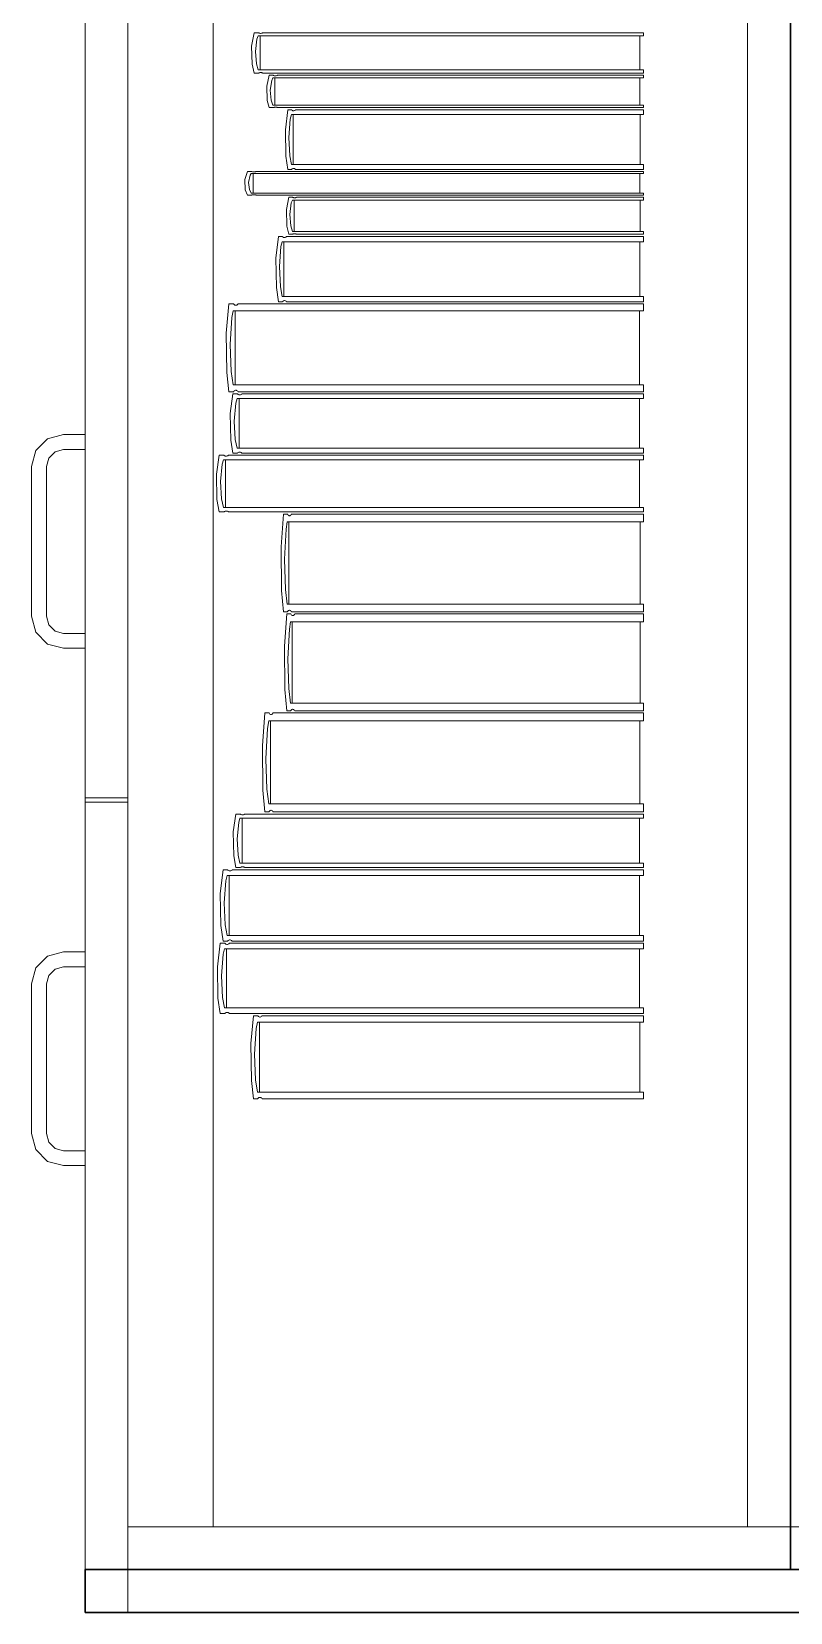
# Model space of a CAD drawing. Header units: inches. Extents: x -38 to 5698, y -33 to 92.
# Drawn here: x 299.331 to 299.686, y 12.807 to 13.547 of the extents above; entities that cross this region are included whole.
import ezdxf

# ---------------------------------------------------------------- set-up
doc = ezdxf.new("R2010")
doc.units = ezdxf.units.IN
doc.header["$MEASUREMENT"] = 0
doc.set_wipeout_variables(frame=1)
doc.linetypes.add('Wipeout_Contour', pattern=[1, 0, -1])
doc.layers.add('Interior - Mobiliario', color=7, linetype='Continuous')

msp = doc.modelspace()

# ---------------------------------------------------------------- linework, layer by layer
at = {"layer": 'Interior - Mobiliario', "color": 175, "linetype": 'Continuous', "lineweight": 13}
for p, q in [((299.37628, 12.82729), (299.37628, 14.28729)), ((299.68628, 14.28729), (299.68628, 12.82729)), ((299.68628, 12.82729), (299.68628, 14.28729)), ((299.37628, 12.84729), (299.37628, 14.26729)), ((299.41628, 14.26729), (299.41628, 12.84729)), ((299.66628, 12.84729), (299.66628, 14.26729)), ((299.35628, 13.54729), (299.35628, 13.18829)), ((299.37628, 13.54729), (299.37628, 13.18829)), ((299.43422, 13.53998), (299.43545, 13.54629)), ((299.43545, 13.54629), (299.43743, 13.54629)), ((299.43673, 13.54334), (299.43597, 13.53753)), ((299.43727, 13.54478), (299.43673, 13.54334)), ((299.61763, 13.54478), (299.43727, 13.54478)), ((299.43743, 13.54629), (299.43758, 13.54619)), ((299.43758, 13.54619), (299.43781, 13.54608)), ((299.43781, 13.54608), (299.43807, 13.54601)), ((299.43807, 13.54601), (299.43833, 13.54598)), ((299.43818, 13.52886), (299.43818, 13.54478)), ((299.43833, 13.54598), (299.4386, 13.54598)), ((299.4386, 13.54598), (299.43886, 13.54603)), ((299.43886, 13.54603), (299.43911, 13.54611)), ((299.43911, 13.54611), (299.43934, 13.54622)), ((299.43934, 13.54622), (299.43944, 13.54629)), ((299.43944, 13.54629), (299.61763, 13.54629)), ((299.61581, 13.54478), (299.61581, 13.52886)), ((299.61763, 13.54629), (299.61763, 13.54478)), ((299.43445, 13.5315), (299.43422, 13.53998)), ((299.43597, 13.53753), (299.43643, 13.5317)), ((299.43545, 13.52735), (299.43445, 13.5315)), ((299.43743, 13.52735), (299.43545, 13.52735)), ((299.43643, 13.5317), (299.43727, 13.52886)), ((299.43727, 13.52886), (299.61763, 13.52886)), ((299.43753, 13.52742), (299.43743, 13.52735)), ((299.43776, 13.52754), (299.43753, 13.52742)), ((299.43801, 13.52762), (299.43776, 13.52754)), ((299.43827, 13.52766), (299.43801, 13.52762)), ((299.43854, 13.52767), (299.43827, 13.52766)), ((299.4388, 13.52763), (299.43854, 13.52767)), ((299.43906, 13.52756), (299.4388, 13.52763)), ((299.43929, 13.52745), (299.43906, 13.52756)), ((299.43944, 13.52735), (299.43929, 13.52745)), ((299.61763, 13.52735), (299.43944, 13.52735)), ((299.44129, 13.5213), (299.44246, 13.52635)), ((299.44246, 13.52635), (299.44437, 13.52635)), ((299.44437, 13.52635), (299.44451, 13.52627)), ((299.44451, 13.52627), (299.44474, 13.52618)), ((299.44474, 13.52618), (299.44498, 13.52612)), ((299.44498, 13.52612), (299.44524, 13.5261)), ((299.44524, 13.5261), (299.4455, 13.5261)), ((299.4455, 13.5261), (299.44575, 13.52613)), ((299.44575, 13.52613), (299.44599, 13.5262)), ((299.44599, 13.5262), (299.44621, 13.52629)), ((299.44621, 13.52629), (299.44631, 13.52635)), ((299.44631, 13.52635), (299.61763, 13.52635)), ((299.61763, 13.52886), (299.61763, 13.52735)), ((299.61763, 13.52635), (299.61763, 13.52514)), ((299.44151, 13.51454), (299.44129, 13.5213)), ((299.4437, 13.52399), (299.44296, 13.51935)), ((299.44296, 13.51935), (299.44341, 13.5147)), ((299.44421, 13.52514), (299.4437, 13.52399)), ((299.61763, 13.52514), (299.44421, 13.52514)), ((299.44509, 13.51243), (299.44509, 13.52514)), ((299.61588, 13.52514), (299.61588, 13.51243)), ((299.44246, 13.51122), (299.44151, 13.51454)), ((299.44437, 13.51122), (299.44246, 13.51122)), ((299.44341, 13.5147), (299.44421, 13.51243)), ((299.44421, 13.51243), (299.61763, 13.51243)), ((299.44446, 13.51128), (299.44437, 13.51122)), ((299.44469, 13.51137), (299.44446, 13.51128)), ((299.44493, 13.51144), (299.44469, 13.51137)), ((299.44518, 13.51147), (299.44493, 13.51144)), ((299.44544, 13.51147), (299.44518, 13.51147)), ((299.44569, 13.51145), (299.44544, 13.51147)), ((299.44594, 13.51139), (299.44569, 13.51145)), ((299.44616, 13.5113), (299.44594, 13.51139)), ((299.44631, 13.51122), (299.44616, 13.5113)), ((299.61763, 13.51122), (299.44631, 13.51122)), ((299.61763, 13.51243), (299.61763, 13.51122)), ((299.45003, 13.50092), (299.45115, 13.51022)), ((299.45115, 13.51022), (299.45296, 13.51022)), ((299.45232, 13.50588), (299.45162, 13.49733)), ((299.45281, 13.50799), (299.45232, 13.50588)), ((299.61763, 13.50799), (299.45281, 13.50799)), ((299.45296, 13.51022), (299.45309, 13.51007)), ((299.45309, 13.51007), (299.45331, 13.50991)), ((299.45331, 13.50991), (299.45354, 13.50981)), ((299.45354, 13.50981), (299.45378, 13.50976)), ((299.45364, 13.48457), (299.45364, 13.50799)), ((299.45378, 13.50976), (299.45403, 13.50976)), ((299.45403, 13.50976), (299.45427, 13.50983)), ((299.45427, 13.50983), (299.4545, 13.50994)), ((299.4545, 13.50994), (299.45471, 13.51011)), ((299.45471, 13.51011), (299.4548, 13.51022)), ((299.4548, 13.51022), (299.61763, 13.51022)), ((299.61596, 13.50799), (299.61596, 13.48457)), ((299.61763, 13.51022), (299.61763, 13.50799)), ((299.45024, 13.48846), (299.45003, 13.50092)), ((299.45162, 13.49733), (299.45205, 13.48875)), ((299.45205, 13.48875), (299.45281, 13.48457)), ((299.43098, 13.47767), (299.43223, 13.48134)), ((299.43223, 13.48134), (299.43424, 13.48134)), ((299.43424, 13.48134), (299.43439, 13.48128)), ((299.43439, 13.48128), (299.43463, 13.48122)), ((299.43463, 13.48122), (299.43489, 13.48118)), ((299.43489, 13.48118), (299.43516, 13.48116)), ((299.43516, 13.48116), (299.43544, 13.48116)), ((299.43544, 13.48116), (299.4357, 13.48119)), ((299.4357, 13.48119), (299.43596, 13.48123)), ((299.43596, 13.48123), (299.43619, 13.4813)), ((299.43619, 13.4813), (299.43629, 13.48134)), ((299.43629, 13.48134), (299.61763, 13.48134)), ((299.45115, 13.48234), (299.45024, 13.48846)), ((299.45296, 13.48234), (299.45115, 13.48234)), ((299.45281, 13.48457), (299.61763, 13.48457)), ((299.45305, 13.48245), (299.45296, 13.48234)), ((299.45326, 13.48262), (299.45305, 13.48245)), ((299.45349, 13.48274), (299.45326, 13.48262)), ((299.45373, 13.4828), (299.45349, 13.48274)), ((299.45397, 13.48281), (299.45373, 13.4828)), ((299.45422, 13.48276), (299.45397, 13.48281)), ((299.45445, 13.48265), (299.45422, 13.48276)), ((299.45466, 13.48249), (299.45445, 13.48265)), ((299.4548, 13.48234), (299.45466, 13.48249)), ((299.61763, 13.48234), (299.4548, 13.48234)), ((299.61763, 13.48457), (299.61763, 13.48234)), ((299.61763, 13.48134), (299.61763, 13.48046)), ((299.43121, 13.47274), (299.43098, 13.47767)), ((299.43353, 13.47963), (299.43276, 13.47625)), ((299.43276, 13.47625), (299.43323, 13.47286)), ((299.43408, 13.48046), (299.43353, 13.47963)), ((299.61763, 13.48046), (299.43408, 13.48046)), ((299.43501, 13.47121), (299.43501, 13.48046)), ((299.61577, 13.48046), (299.61577, 13.47121)), ((299.43223, 13.47033), (299.43121, 13.47274)), ((299.43424, 13.47033), (299.43223, 13.47033)), ((299.43323, 13.47286), (299.43408, 13.47121)), ((299.43408, 13.47121), (299.61763, 13.47121)), ((299.43434, 13.47037), (299.43424, 13.47033)), ((299.43458, 13.47044), (299.43434, 13.47037)), ((299.43483, 13.47048), (299.43458, 13.47044)), ((299.4351, 13.47051), (299.43483, 13.47048)), ((299.43537, 13.47051), (299.4351, 13.47051)), ((299.43564, 13.47049), (299.43537, 13.47051)), ((299.4359, 13.47045), (299.43564, 13.47049)), ((299.43614, 13.47039), (299.4359, 13.47045)), ((299.43629, 13.47033), (299.43614, 13.47039)), ((299.61763, 13.47033), (299.43629, 13.47033)), ((299.45049, 13.46354), (299.45161, 13.46933)), ((299.45161, 13.46933), (299.45341, 13.46933)), ((299.45278, 13.46662), (299.45208, 13.4613)), ((299.45327, 13.46794), (299.45278, 13.46662)), ((299.61763, 13.46794), (299.45327, 13.46794)), ((299.45341, 13.46933), (299.45355, 13.46924)), ((299.45355, 13.46924), (299.45376, 13.46914)), ((299.45376, 13.46914), (299.454, 13.46907)), ((299.454, 13.46907), (299.45424, 13.46904)), ((299.4541, 13.45336), (299.4541, 13.46794)), ((299.45424, 13.46904), (299.45448, 13.46904)), ((299.45448, 13.46904), (299.45472, 13.46908)), ((299.45472, 13.46908), (299.45495, 13.46916)), ((299.45495, 13.46916), (299.45516, 13.46926)), ((299.45516, 13.46926), (299.45525, 13.46933)), ((299.45525, 13.46933), (299.61763, 13.46933)), ((299.61597, 13.46794), (299.61597, 13.45336)), ((299.61763, 13.47121), (299.61763, 13.47033)), ((299.61763, 13.46933), (299.61763, 13.46794)), ((299.4507, 13.45577), (299.45049, 13.46354)), ((299.45208, 13.4613), (299.45251, 13.45596)), ((299.45161, 13.45197), (299.4507, 13.45577)), ((299.45341, 13.45197), (299.45161, 13.45197)), ((299.45251, 13.45596), (299.45327, 13.45336)), ((299.45327, 13.45336), (299.61763, 13.45336)), ((299.45351, 13.45203), (299.45341, 13.45197)), ((299.45372, 13.45214), (299.45351, 13.45203)), ((299.45394, 13.45221), (299.45372, 13.45214)), ((299.45418, 13.45225), (299.45394, 13.45221)), ((299.45443, 13.45226), (299.45418, 13.45225)), ((299.45467, 13.45223), (299.45443, 13.45226)), ((299.4549, 13.45216), (299.45467, 13.45223)), ((299.45512, 13.45206), (299.4549, 13.45216)), ((299.45525, 13.45197), (299.45512, 13.45206)), ((299.61763, 13.45197), (299.45525, 13.45197)), ((299.61763, 13.45336), (299.61763, 13.45197)), ((299.44559, 13.44079), (299.44674, 13.45097)), ((299.44674, 13.45097), (299.44859, 13.45097)), ((299.44794, 13.44621), (299.44722, 13.43686)), ((299.44845, 13.44853), (299.44794, 13.44621)), ((299.61763, 13.44853), (299.44845, 13.44853)), ((299.44859, 13.45097), (299.44873, 13.4508)), ((299.44873, 13.4508), (299.44896, 13.45063)), ((299.44896, 13.45063), (299.44919, 13.45051)), ((299.44919, 13.45051), (299.44944, 13.45046)), ((299.4493, 13.4229), (299.4493, 13.44853)), ((299.44944, 13.45046), (299.44969, 13.45046)), ((299.44969, 13.45046), (299.44994, 13.45053)), ((299.44994, 13.45053), (299.45018, 13.45066)), ((299.45018, 13.45066), (299.45039, 13.45085)), ((299.45039, 13.45085), (299.45049, 13.45097)), ((299.45049, 13.45097), (299.61763, 13.45097)), ((299.61592, 13.44853), (299.61592, 13.4229)), ((299.61763, 13.45097), (299.61763, 13.44853)), ((299.4458, 13.42715), (299.44559, 13.44079)), ((299.44722, 13.43686), (299.44766, 13.42747)), ((299.44674, 13.42046), (299.4458, 13.42715)), ((299.44766, 13.42747), (299.44845, 13.4229)), ((299.44845, 13.4229), (299.61763, 13.4229)), ((299.61763, 13.4229), (299.61763, 13.42046)), ((299.42233, 13.40574), (299.42363, 13.41946)), ((299.42363, 13.41946), (299.42574, 13.41946)), ((299.42557, 13.41617), (299.42499, 13.41305)), ((299.61763, 13.41617), (299.42557, 13.41617)), ((299.42574, 13.41946), (299.4259, 13.41924)), ((299.4259, 13.41924), (299.42615, 13.419)), ((299.42615, 13.419), (299.42642, 13.41885)), ((299.42642, 13.41885), (299.4267, 13.41877)), ((299.42654, 13.38161), (299.42654, 13.41617)), ((299.4267, 13.41877), (299.42699, 13.41878)), ((299.42699, 13.41878), (299.42727, 13.41887)), ((299.42727, 13.41887), (299.42753, 13.41905)), ((299.42753, 13.41905), (299.42778, 13.4193)), ((299.42778, 13.4193), (299.42789, 13.41946)), ((299.42789, 13.41946), (299.61763, 13.41946)), ((299.44859, 13.42046), (299.44674, 13.42046)), ((299.44869, 13.42058), (299.44859, 13.42046)), ((299.4489, 13.42076), (299.44869, 13.42058)), ((299.44914, 13.42089), (299.4489, 13.42076)), ((299.44939, 13.42096), (299.44914, 13.42089)), ((299.44964, 13.42097), (299.44939, 13.42096)), ((299.44989, 13.42091), (299.44964, 13.42097)), ((299.45013, 13.4208), (299.44989, 13.42091)), ((299.45035, 13.42062), (299.45013, 13.4208)), ((299.45049, 13.42046), (299.45035, 13.42062)), ((299.61763, 13.42046), (299.45049, 13.42046)), ((299.61569, 13.41617), (299.61569, 13.38161)), ((299.61763, 13.41946), (299.61763, 13.41617)), ((299.42499, 13.41305), (299.42418, 13.40044)), ((299.42257, 13.38735), (299.42233, 13.40574)), ((299.42418, 13.40044), (299.42468, 13.38777)), ((299.42363, 13.37832), (299.42257, 13.38735)), ((299.42468, 13.38777), (299.42557, 13.38161)), ((299.42574, 13.37832), (299.42363, 13.37832)), ((299.42557, 13.38161), (299.61763, 13.38161)), ((299.42584, 13.37848), (299.42574, 13.37832)), ((299.42609, 13.37873), (299.42584, 13.37848)), ((299.42636, 13.37891), (299.42609, 13.37873)), ((299.42664, 13.379), (299.42636, 13.37891)), ((299.42692, 13.37901), (299.42664, 13.379)), ((299.42721, 13.37894), (299.42692, 13.37901)), ((299.42748, 13.37878), (299.42721, 13.37894)), ((299.42773, 13.37854), (299.42748, 13.37878)), ((299.42789, 13.37832), (299.42773, 13.37854)), ((299.61763, 13.37832), (299.42789, 13.37832)), ((299.61763, 13.38161), (299.61763, 13.37832)), ((299.42418, 13.3681), (299.42547, 13.37732)), ((299.42547, 13.37732), (299.42756, 13.37732)), ((299.42682, 13.37301), (299.42602, 13.36453)), ((299.42739, 13.37511), (299.42682, 13.37301)), ((299.61763, 13.37511), (299.42739, 13.37511)), ((299.42756, 13.37732), (299.42772, 13.37718)), ((299.42772, 13.37718), (299.42797, 13.37702)), ((299.42797, 13.37702), (299.42823, 13.37691)), ((299.42823, 13.37691), (299.42851, 13.37686)), ((299.42835, 13.35187), (299.42835, 13.37511)), ((299.42851, 13.37686), (299.4288, 13.37687)), ((299.4288, 13.37687), (299.42907, 13.37693)), ((299.42907, 13.37693), (299.42934, 13.37705)), ((299.42934, 13.37705), (299.42958, 13.37722)), ((299.42958, 13.37722), (299.42969, 13.37732)), ((299.42969, 13.37732), (299.61763, 13.37732)), ((299.61571, 13.37511), (299.61571, 13.35187)), ((299.61763, 13.37732), (299.61763, 13.37511)), ((299.42442, 13.35572), (299.42418, 13.3681)), ((299.42602, 13.36453), (299.42651, 13.35601)), ((299.33329, 13.35079), (299.33878, 13.35628)), ((299.33878, 13.35628), (299.34628, 13.35829)), ((299.34628, 13.35829), (299.35628, 13.35829)), ((299.35628, 13.35829), (299.35628, 13.35129)), ((299.42547, 13.34965), (299.42442, 13.35572)), ((299.42651, 13.35601), (299.42739, 13.35187)), ((299.33128, 13.34329), (299.33329, 13.35079)), ((299.34228, 13.35022), (299.33936, 13.34729)), ((299.34628, 13.35129), (299.34228, 13.35022)), ((299.35628, 13.35129), (299.34628, 13.35129)), ((299.41772, 13.33979), (299.41905, 13.34865)), ((299.41905, 13.34865), (299.42121, 13.34865)), ((299.42121, 13.34865), (299.42137, 13.34851)), ((299.42137, 13.34851), (299.42163, 13.34836)), ((299.42163, 13.34836), (299.42191, 13.34826)), ((299.42191, 13.34826), (299.4222, 13.34821)), ((299.4222, 13.34821), (299.42249, 13.34822)), ((299.42249, 13.34822), (299.42278, 13.34828)), ((299.42278, 13.34828), (299.42305, 13.34839)), ((299.42305, 13.34839), (299.4233, 13.34855)), ((299.4233, 13.34855), (299.42341, 13.34865)), ((299.42341, 13.34865), (299.61763, 13.34865)), ((299.42756, 13.34965), (299.42547, 13.34965)), ((299.42739, 13.35187), (299.61763, 13.35187)), ((299.42767, 13.34976), (299.42756, 13.34965)), ((299.42791, 13.34993), (299.42767, 13.34976)), ((299.42817, 13.35005), (299.42791, 13.34993)), ((299.42845, 13.35011), (299.42817, 13.35005)), ((299.42873, 13.35012), (299.42845, 13.35011)), ((299.42901, 13.35007), (299.42873, 13.35012)), ((299.42928, 13.34996), (299.42901, 13.35007)), ((299.42953, 13.3498), (299.42928, 13.34996)), ((299.42969, 13.34965), (299.42953, 13.3498)), ((299.61763, 13.34965), (299.42969, 13.34965)), ((299.61763, 13.35187), (299.61763, 13.34965)), ((299.61763, 13.34865), (299.61763, 13.34653)), ((299.33128, 13.27329), (299.33128, 13.34329)), ((299.33936, 13.34729), (299.33828, 13.34329)), ((299.33828, 13.34329), (299.33828, 13.27329)), ((299.42045, 13.34451), (299.41962, 13.33637)), ((299.42104, 13.34653), (299.42045, 13.34451)), ((299.61763, 13.34653), (299.42104, 13.34653)), ((299.42203, 13.32421), (299.42203, 13.34653)), ((299.61564, 13.34653), (299.61564, 13.32421)), ((299.41797, 13.32791), (299.41772, 13.33979)), ((299.41962, 13.33637), (299.42013, 13.32819)), ((299.41905, 13.32208), (299.41797, 13.32791)), ((299.42013, 13.32819), (299.42104, 13.32421)), ((299.42121, 13.32208), (299.41905, 13.32208)), ((299.42104, 13.32421), (299.61763, 13.32421)), ((299.42132, 13.32219), (299.42121, 13.32208)), ((299.42157, 13.32235), (299.42132, 13.32219)), ((299.42185, 13.32246), (299.42157, 13.32235)), ((299.42213, 13.32252), (299.42185, 13.32246)), ((299.42243, 13.32253), (299.42213, 13.32252)), ((299.42271, 13.32248), (299.42243, 13.32253)), ((299.42299, 13.32238), (299.42271, 13.32248)), ((299.42325, 13.32223), (299.42299, 13.32238)), ((299.42341, 13.32208), (299.42325, 13.32223)), ((299.61763, 13.32208), (299.42341, 13.32208)), ((299.44801, 13.30584), (299.44914, 13.32108)), ((299.44914, 13.32108), (299.45097, 13.32108)), ((299.45097, 13.32108), (299.45111, 13.32084)), ((299.45111, 13.32084), (299.45132, 13.32058)), ((299.45132, 13.32058), (299.45156, 13.3204)), ((299.45156, 13.3204), (299.45181, 13.32032)), ((299.45181, 13.32032), (299.45205, 13.32033)), ((299.45205, 13.32033), (299.4523, 13.32044)), ((299.4523, 13.32044), (299.45253, 13.32063)), ((299.45253, 13.32063), (299.45274, 13.32091)), ((299.45274, 13.32091), (299.45283, 13.32108)), ((299.45283, 13.32108), (299.61763, 13.32108)), ((299.61763, 13.32421), (299.61763, 13.32208)), ((299.61763, 13.32108), (299.61763, 13.31743)), ((299.45032, 13.31396), (299.44962, 13.29994)), ((299.45082, 13.31743), (299.45032, 13.31396)), ((299.61763, 13.31743), (299.45082, 13.31743)), ((299.45166, 13.27902), (299.45166, 13.31743)), ((299.61594, 13.31743), (299.61594, 13.27902)), ((299.44822, 13.28539), (299.44801, 13.30584)), ((299.44962, 13.29994), (299.45005, 13.28586)), ((299.44914, 13.27536), (299.44822, 13.28539)), ((299.45005, 13.28586), (299.45082, 13.27902)), ((299.45097, 13.27536), (299.44914, 13.27536)), ((299.44958, 13.25926), (299.45071, 13.27436)), ((299.45071, 13.27436), (299.45252, 13.27436)), ((299.45082, 13.27902), (299.61763, 13.27902)), ((299.45106, 13.27553), (299.45097, 13.27536)), ((299.45128, 13.27581), (299.45106, 13.27553)), ((299.45151, 13.27601), (299.45128, 13.27581)), ((299.45175, 13.27611), (299.45151, 13.27601)), ((299.452, 13.27612), (299.45175, 13.27611)), ((299.45224, 13.27604), (299.452, 13.27612)), ((299.45248, 13.27586), (299.45224, 13.27604)), ((299.4527, 13.2756), (299.45248, 13.27586)), ((299.45252, 13.27436), (299.45266, 13.27411)), ((299.45266, 13.27411), (299.45287, 13.27386)), ((299.45283, 13.27536), (299.4527, 13.2756)), ((299.61763, 13.27536), (299.45283, 13.27536)), ((299.45407, 13.27391), (299.45428, 13.27418)), ((299.45428, 13.27418), (299.45437, 13.27436)), ((299.45437, 13.27436), (299.61763, 13.27436)), ((299.61763, 13.27902), (299.61763, 13.27536)), ((299.61763, 13.27436), (299.61763, 13.27073)), ((299.33329, 13.26579), (299.33128, 13.27329)), ((299.33828, 13.27329), (299.33936, 13.26929)), ((299.33936, 13.26929), (299.34228, 13.26637)), ((299.45188, 13.2673), (299.45118, 13.25342)), ((299.45238, 13.27073), (299.45188, 13.2673)), ((299.61763, 13.27073), (299.45238, 13.27073)), ((299.45287, 13.27386), (299.45311, 13.27368)), ((299.45311, 13.27368), (299.45335, 13.2736)), ((299.45321, 13.2327), (299.45321, 13.27073)), ((299.45335, 13.2736), (299.4536, 13.27361)), ((299.4536, 13.27361), (299.45384, 13.27371)), ((299.45384, 13.27371), (299.45407, 13.27391)), ((299.61596, 13.27073), (299.61596, 13.2327)), ((299.33878, 13.2603), (299.33329, 13.26579)), ((299.34628, 13.25829), (299.33878, 13.2603)), ((299.34228, 13.26637), (299.34628, 13.26529)), ((299.34628, 13.26529), (299.35628, 13.26529)), ((299.35628, 13.26529), (299.35628, 13.25829)), ((299.44979, 13.239), (299.44958, 13.25926)), ((299.35628, 13.25829), (299.34628, 13.25829)), ((299.45118, 13.25342), (299.45161, 13.23948)), ((299.45071, 13.22907), (299.44979, 13.239)), ((299.45161, 13.23948), (299.45238, 13.2327)), ((299.45238, 13.2327), (299.61763, 13.2327)), ((299.45305, 13.22972), (299.45282, 13.22952)), ((299.45329, 13.22982), (299.45305, 13.22972)), ((299.45354, 13.22983), (299.45329, 13.22982)), ((299.45378, 13.22975), (299.45354, 13.22983)), ((299.45402, 13.22957), (299.45378, 13.22975)), ((299.61763, 13.2327), (299.61763, 13.22907)), ((299.43924, 13.21263), (299.44043, 13.22807)), ((299.44043, 13.22807), (299.44236, 13.22807)), ((299.44221, 13.22437), (299.44168, 13.22086)), ((299.61763, 13.22437), (299.44221, 13.22437)), ((299.44236, 13.22807), (299.44251, 13.22782)), ((299.44251, 13.22782), (299.44273, 13.22756)), ((299.44273, 13.22756), (299.44298, 13.22738)), ((299.44298, 13.22738), (299.44324, 13.2273)), ((299.44309, 13.18547), (299.44309, 13.22437)), ((299.44324, 13.2273), (299.4435, 13.22731)), ((299.4435, 13.22731), (299.44376, 13.22742)), ((299.44376, 13.22742), (299.444, 13.22761)), ((299.444, 13.22761), (299.44422, 13.22789)), ((299.44422, 13.22789), (299.44432, 13.22807)), ((299.44432, 13.22807), (299.61763, 13.22807)), ((299.45252, 13.22907), (299.45071, 13.22907)), ((299.45261, 13.22925), (299.45252, 13.22907)), ((299.45282, 13.22952), (299.45261, 13.22925)), ((299.45423, 13.22932), (299.45402, 13.22957)), ((299.45437, 13.22907), (299.45423, 13.22932)), ((299.61763, 13.22907), (299.45437, 13.22907)), ((299.61586, 13.22437), (299.61586, 13.18547)), ((299.61763, 13.22807), (299.61763, 13.22437)), ((299.44168, 13.22086), (299.44094, 13.20666)), ((299.43946, 13.19192), (299.43924, 13.21263)), ((299.44094, 13.20666), (299.44139, 13.1924)), ((299.35628, 13.18829), (299.37628, 13.18829)), ((299.35628, 13.18629), (299.37628, 13.18629)), ((299.44043, 13.18176), (299.43946, 13.19192)), ((299.44139, 13.1924), (299.44221, 13.18547)), ((299.44221, 13.18547), (299.61763, 13.18547)), ((299.61763, 13.18547), (299.61763, 13.18176)), ((299.42559, 13.17241), (299.42687, 13.18076)), ((299.42687, 13.18076), (299.42894, 13.18076)), ((299.42878, 13.17876), (299.42821, 13.17686)), ((299.61763, 13.17876), (299.42878, 13.17876)), ((299.42894, 13.18076), (299.4291, 13.18063)), ((299.4291, 13.18063), (299.42935, 13.18049)), ((299.42935, 13.18049), (299.42961, 13.18039)), ((299.42961, 13.18039), (299.42989, 13.18035)), ((299.42973, 13.15771), (299.42973, 13.17876)), ((299.42989, 13.18035), (299.43017, 13.18035)), ((299.43017, 13.18035), (299.43045, 13.18041)), ((299.43045, 13.18041), (299.43071, 13.18051)), ((299.43071, 13.18051), (299.43095, 13.18067)), ((299.43095, 13.18067), (299.43106, 13.18076)), ((299.43106, 13.18076), (299.61763, 13.18076)), ((299.44236, 13.18176), (299.44043, 13.18176)), ((299.44246, 13.18194), (299.44236, 13.18176)), ((299.44268, 13.18223), (299.44246, 13.18194)), ((299.44293, 13.18242), (299.44268, 13.18223)), ((299.44318, 13.18253), (299.44293, 13.18242)), ((299.44344, 13.18254), (299.44318, 13.18253)), ((299.4437, 13.18245), (299.44344, 13.18254)), ((299.44395, 13.18228), (299.4437, 13.18245)), ((299.44418, 13.18201), (299.44395, 13.18228)), ((299.44432, 13.18176), (299.44418, 13.18201)), ((299.61763, 13.18176), (299.44432, 13.18176)), ((299.61572, 13.17876), (299.61572, 13.15771)), ((299.61763, 13.18076), (299.61763, 13.17876)), ((299.42583, 13.1612), (299.42559, 13.17241)), ((299.42821, 13.17686), (299.42741, 13.16918)), ((299.42741, 13.16918), (299.4279, 13.16146)), ((299.42687, 13.15571), (299.42583, 13.1612)), ((299.42894, 13.15571), (299.42687, 13.15571)), ((299.4279, 13.16146), (299.42878, 13.15771)), ((299.42878, 13.15771), (299.61763, 13.15771)), ((299.42905, 13.1558), (299.42894, 13.15571)), ((299.42929, 13.15595), (299.42905, 13.1558)), ((299.42955, 13.15606), (299.42929, 13.15595)), ((299.42983, 13.15612), (299.42955, 13.15606)), ((299.43011, 13.15612), (299.42983, 13.15612)), ((299.43039, 13.15608), (299.43011, 13.15612)), ((299.43065, 13.15598), (299.43039, 13.15608)), ((299.4309, 13.15584), (299.43065, 13.15598)), ((299.43106, 13.15571), (299.4309, 13.15584)), ((299.61763, 13.15571), (299.43106, 13.15571)), ((299.61763, 13.15771), (299.61763, 13.15571)), ((299.4195, 13.14357), (299.42083, 13.15471)), ((299.42083, 13.15471), (299.42297, 13.15471)), ((299.42221, 13.1495), (299.42139, 13.13926)), ((299.42279, 13.15203), (299.42221, 13.1495)), ((299.61763, 13.15203), (299.42279, 13.15203)), ((299.42297, 13.15471), (299.42313, 13.15453)), ((299.42313, 13.15453), (299.42338, 13.15434)), ((299.42338, 13.15434), (299.42366, 13.15421)), ((299.42366, 13.15421), (299.42394, 13.15415)), ((299.42378, 13.12398), (299.42378, 13.15203)), ((299.42394, 13.15415), (299.42423, 13.15415)), ((299.42423, 13.15415), (299.42452, 13.15423)), ((299.42452, 13.15423), (299.42479, 13.15437)), ((299.42479, 13.15437), (299.42504, 13.15458)), ((299.42504, 13.15458), (299.42514, 13.15471)), ((299.42514, 13.15471), (299.61763, 13.15471)), ((299.61566, 13.15203), (299.61566, 13.12398)), ((299.61763, 13.15471), (299.61763, 13.15203)), ((299.41975, 13.12863), (299.4195, 13.14357)), ((299.42139, 13.13926), (299.42189, 13.12898)), ((299.42083, 13.12131), (299.41975, 13.12863)), ((299.42189, 13.12898), (299.42279, 13.12398)), ((299.41819, 13.10935), (299.41952, 13.12031)), ((299.41952, 13.12031), (299.42167, 13.12031)), ((299.42297, 13.12131), (299.42083, 13.12131)), ((299.42167, 13.12031), (299.42183, 13.12013)), ((299.42183, 13.12013), (299.42209, 13.11995)), ((299.42209, 13.11995), (299.42237, 13.11982)), ((299.42237, 13.11982), (299.42265, 13.11976)), ((299.42265, 13.11976), (299.42295, 13.11977)), ((299.42279, 13.12398), (299.61763, 13.12398)), ((299.42295, 13.11977), (299.42323, 13.11984)), ((299.42307, 13.12144), (299.42297, 13.12131)), ((299.42332, 13.12164), (299.42307, 13.12144)), ((299.42323, 13.11984), (299.4235, 13.11998)), ((299.42359, 13.12178), (299.42332, 13.12164)), ((299.4235, 13.11998), (299.42375, 13.12018)), ((299.42388, 13.12186), (299.42359, 13.12178)), ((299.42375, 13.12018), (299.42386, 13.12031)), ((299.42386, 13.12031), (299.61763, 13.12031)), ((299.42417, 13.12187), (299.42388, 13.12186)), ((299.42445, 13.12181), (299.42417, 13.12187)), ((299.42473, 13.12168), (299.42445, 13.12181)), ((299.42498, 13.12149), (299.42473, 13.12168)), ((299.42514, 13.12131), (299.42498, 13.12149)), ((299.61763, 13.12131), (299.42514, 13.12131)), ((299.61763, 13.12398), (299.61763, 13.12131)), ((299.61763, 13.12031), (299.61763, 13.11768)), ((299.33878, 13.11428), (299.33329, 13.10879)), ((299.34628, 13.11629), (299.33878, 13.11428)), ((299.35628, 13.11629), (299.34628, 13.11629)), ((299.35628, 13.10929), (299.35628, 13.11629)), ((299.42091, 13.11519), (299.42008, 13.10511)), ((299.4215, 13.11768), (299.42091, 13.11519)), ((299.61763, 13.11768), (299.4215, 13.11768)), ((299.42249, 13.09007), (299.42249, 13.11768)), ((299.61565, 13.11768), (299.61565, 13.09007)), ((299.33329, 13.10879), (299.33128, 13.10129)), ((299.33828, 13.10129), (299.33936, 13.10529)), ((299.33936, 13.10529), (299.34228, 13.10822)), ((299.34228, 13.10822), (299.34628, 13.10929)), ((299.34628, 13.10929), (299.35628, 13.10929)), ((299.41843, 13.09465), (299.41819, 13.10935)), ((299.42008, 13.10511), (299.42059, 13.09499)), ((299.33128, 13.10129), (299.33128, 13.03129)), ((299.33828, 13.03129), (299.33828, 13.10129)), ((299.41952, 13.08744), (299.41843, 13.09465)), ((299.42059, 13.09499), (299.4215, 13.09007)), ((299.4215, 13.09007), (299.61763, 13.09007)), ((299.61763, 13.09007), (299.61763, 13.08744)), ((299.42167, 13.08744), (299.41952, 13.08744)), ((299.42178, 13.08757), (299.42167, 13.08744)), ((299.42203, 13.08777), (299.42178, 13.08757)), ((299.4223, 13.08791), (299.42203, 13.08777)), ((299.42259, 13.08798), (299.4223, 13.08791)), ((299.42288, 13.08799), (299.42259, 13.08798)), ((299.42317, 13.08793), (299.42288, 13.08799)), ((299.42345, 13.0878), (299.42317, 13.08793)), ((299.4237, 13.08762), (299.42345, 13.0878)), ((299.42386, 13.08744), (299.4237, 13.08762)), ((299.61763, 13.08744), (299.42386, 13.08744)), ((299.43387, 13.07348), (299.4351, 13.08644)), ((299.4351, 13.08644), (299.43708, 13.08644)), ((299.43692, 13.08333), (299.43638, 13.08038)), ((299.61763, 13.08333), (299.43692, 13.08333)), ((299.43708, 13.08644), (299.43723, 13.08623)), ((299.43723, 13.08623), (299.43747, 13.08601)), ((299.43747, 13.08601), (299.43772, 13.08586)), ((299.43772, 13.08586), (299.43799, 13.08579)), ((299.43783, 13.05068), (299.43783, 13.08333)), ((299.43799, 13.08579), (299.43826, 13.0858)), ((299.43826, 13.0858), (299.43852, 13.08589)), ((299.43852, 13.08589), (299.43877, 13.08605)), ((299.43877, 13.08605), (299.439, 13.08629)), ((299.439, 13.08629), (299.4391, 13.08644)), ((299.4391, 13.08644), (299.61763, 13.08644)), ((299.6158, 13.08333), (299.6158, 13.05068)), ((299.61763, 13.08644), (299.61763, 13.08333)), ((299.43638, 13.08038), (299.43562, 13.06846)), ((299.4341, 13.05609), (299.43387, 13.07348)), ((299.43562, 13.06846), (299.43608, 13.0565)), ((299.4351, 13.04757), (299.4341, 13.05609)), ((299.43608, 13.0565), (299.43692, 13.05068)), ((299.43708, 13.04757), (299.4351, 13.04757)), ((299.43692, 13.05068), (299.61763, 13.05068)), ((299.43718, 13.04772), (299.43708, 13.04757)), ((299.43741, 13.04796), (299.43718, 13.04772)), ((299.43766, 13.04812), (299.43741, 13.04796)), ((299.43793, 13.04821), (299.43766, 13.04812)), ((299.4382, 13.04822), (299.43793, 13.04821)), ((299.43846, 13.04815), (299.4382, 13.04822)), ((299.43872, 13.048), (299.43846, 13.04815)), ((299.43895, 13.04778), (299.43872, 13.048)), ((299.4391, 13.04757), (299.43895, 13.04778)), ((299.61763, 13.04757), (299.4391, 13.04757)), ((299.61763, 13.05068), (299.61763, 13.04757)), ((299.33128, 13.03129), (299.33329, 13.02379)), ((299.33936, 13.02729), (299.33828, 13.03129)), ((299.33329, 13.02379), (299.33878, 13.0183)), ((299.34228, 13.02437), (299.33936, 13.02729)), ((299.34628, 13.02329), (299.34228, 13.02437)), ((299.35628, 13.02329), (299.34628, 13.02329)), ((299.35628, 13.01629), (299.35628, 13.02329)), ((299.33878, 13.0183), (299.34628, 13.01629)), ((299.34628, 13.01629), (299.35628, 13.01629)), ((299.41628, 12.84729), (299.37628, 12.84729)), ((299.66628, 12.84729), (299.41628, 12.84729)), ((299.70628, 12.84729), (299.66628, 12.84729)), ((299.68628, 12.82729), (299.37628, 12.82729)), ((299.70628, 12.82729), (299.68628, 12.82729))]:
    msp.add_line(p, q, dxfattribs=at)
at = {"layer": 'Interior - Mobiliario', "color": 175, "linetype": 'Continuous', "lineweight": 30}
for p, q in [((299.68628, 14.28729), (299.68628, 12.82729)), ((299.68628, 12.82729), (299.70628, 12.82729))]:
    msp.add_line(p, q, dxfattribs=at)

# ---------------------------------------------------------------- next in the draw order: wipeouts: each hides what was drawn before it
at = {"color": 254, "linetype": 'Wipeout_Contour', "lineweight": 0, "ltscale": 9736.968458}
msp.add_wipeout([(299.35628, 12.80729), (299.70628, 12.80729), (299.70628, 12.82729), (299.35628, 12.82729)], dxfattribs=at).dxf.layer = 'Interior - Mobiliario'

# ---------------------------------------------------------------- next in the draw order: linework, layer by layer
at = {"layer": 'Interior - Mobiliario', "color": 175, "linetype": 'Continuous', "lineweight": 13}
for p, q in [((299.35628, 14.30729), (299.35628, 12.80729)), ((299.35628, 12.82729), (299.35628, 14.28729)), ((299.35628, 12.82729), (299.35628, 14.28729)), ((299.37628, 12.82729), (299.37628, 14.28729)), ((299.37628, 12.82729), (299.37628, 14.28729)), ((299.68628, 14.28729), (299.68628, 12.82729)), ((299.68628, 14.28729), (299.68628, 12.82729)), ((299.68628, 14.28729), (299.68628, 12.82729)), ((299.35628, 12.82729), (299.35628, 13.18629)), ((299.37628, 12.82729), (299.37628, 13.18629)), ((299.37628, 12.80729), (299.37628, 12.84729)), ((299.35628, 12.80729), (299.35628, 12.82729)), ((299.35628, 12.82729), (299.70628, 12.82729)), ((299.70628, 12.82729), (299.35628, 12.82729)), ((299.68628, 12.82729), (299.35628, 12.82729)), ((299.35628, 12.82729), (299.37628, 12.82729)), ((299.68628, 12.82729), (299.37628, 12.82729)), ((299.68628, 12.82729), (299.37628, 12.82729)), ((299.70628, 12.80729), (299.35628, 12.80729)), ((299.35628, 12.80729), (299.70628, 12.80729)), ((299.70628, 12.80729), (299.37628, 12.80729))]:
    msp.add_line(p, q, dxfattribs=at)
at = {"layer": 'Interior - Mobiliario', "color": 175, "linetype": 'Continuous', "lineweight": 30}
for p, q in [((299.35628, 12.82729), (299.70628, 12.82729)), ((299.35628, 12.82729), (299.35628, 12.80729)), ((299.35628, 12.80729), (299.70628, 12.80729))]:
    msp.add_line(p, q, dxfattribs=at)

doc.saveas('drawing.dxf')
